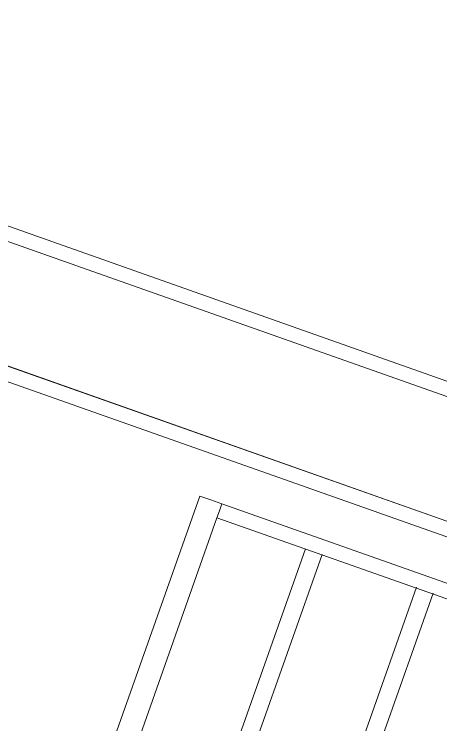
# Model space of a CAD drawing. Header units: centimetres. Extents: x -38353 to 28366, y -42745 to 17597.
# Drawn here: x -20618.3 to -20545.6, y -23451.8 to -23330.7 of the extents above; entities that cross this region are included whole.
import ezdxf

# ---------------------------------------------------------------- set-up
doc = ezdxf.new("R2010")
doc.units = ezdxf.units.CM
doc.header["$LTSCALE"] = 500
for name, color, linetype, lineweight in [('A-DOOR', 31, 'Continuous', 9), ('A-DOOR-FRAM', 31, 'Continuous', 9), ('A-FLOR-HRAL', 11, 'Continuous', 9), ('A-WALL', 113, 'Continuous', 9)]:
    doc.layers.add(name, color=color, linetype=linetype, lineweight=lineweight)

# ---------------------------------------------------------------- blocks, each defined once
blk = doc.blocks.new('Railing - 25mm 2-265523-A vaziyet')
at = {"layer": 'A-FLOR-HRAL'}
for p, q in [((-29010.09, 2581), (-29010.09, 2495)), ((-29008.84, 2581), (-29010.09, 2581)), ((-29007.59, 2581), (-29008.84, 2581)), ((-29007.59, 2495), (-29007.59, 2581))]:
    blk.add_line(p, q, dxfattribs=at)
blk = doc.blocks.new('Railing - Railing-1709274-A vaziyet')
at = {"layer": 'A-FLOR-HRAL'}
for p, q in [((-28808.84, 2585), (-29033.84, 2585)), ((-28808.84, 2585), (-28808.84, 2583)), ((-28808.84, 2583), (-28808.84, 2581)), ((-28907.59, 2581), (-28811.34, 2581)), ((-28811.31, 2565), (-28907.59, 2565)), ((-28907.59, 2562), (-28811.3, 2562)), ((-28811.17, 2545), (-28907.76, 2545)), ((-28907.76, 2542), (-28811.17, 2542))]:
    blk.add_line(p, q, dxfattribs=at)
blk.add_blockref('Railing - 25mm 2-265523-A vaziyet', (198.75, 0))
blk = doc.blocks.new('M_Single-Flush Vision - yangına dayanıklı camlı kapı 100x220-1924418-A vaziyet')
at = {"layer": 'A-DOOR-FRAM'}
for p, q in [((-28801.38, 2505), (-28801.38, 2732.6)), ((-28798.88, 2732.6), (-28798.88, 2505)), ((-28776.34, 2732.6), (-28776.34, 2505))]:
    blk.add_line(p, q, dxfattribs=at)

msp = doc.modelspace()

# ---------------------------------------------------------------- linework, layer by layer
at = {"layer": 'A-WALL'}
for p, q in [((-21000.97, -23234.63), (-20491.82, -23414.55)), ((-20498.49, -23433.41), (-21007.63, -23253.49))]:
    msp.add_line(p, q, dxfattribs=at)

# ---------------------------------------------------------------- block references
at = {"layer": 'A-DOOR', "rotation": 70.5377214474292}
msp.add_blockref('M_Single-Flush Vision - yangına dayanıklı camlı kapı 100x220-1924418-A vaziyet', (-8550.67, 2888.6), dxfattribs=at)
at = {"layer": 'A-FLOR-HRAL', "rotation": 70.5377214474292}
msp.add_blockref('Railing - Railing-1709274-A vaziyet', (-8550.67, 2888.6), dxfattribs=at)

doc.saveas('drawing.dxf')
